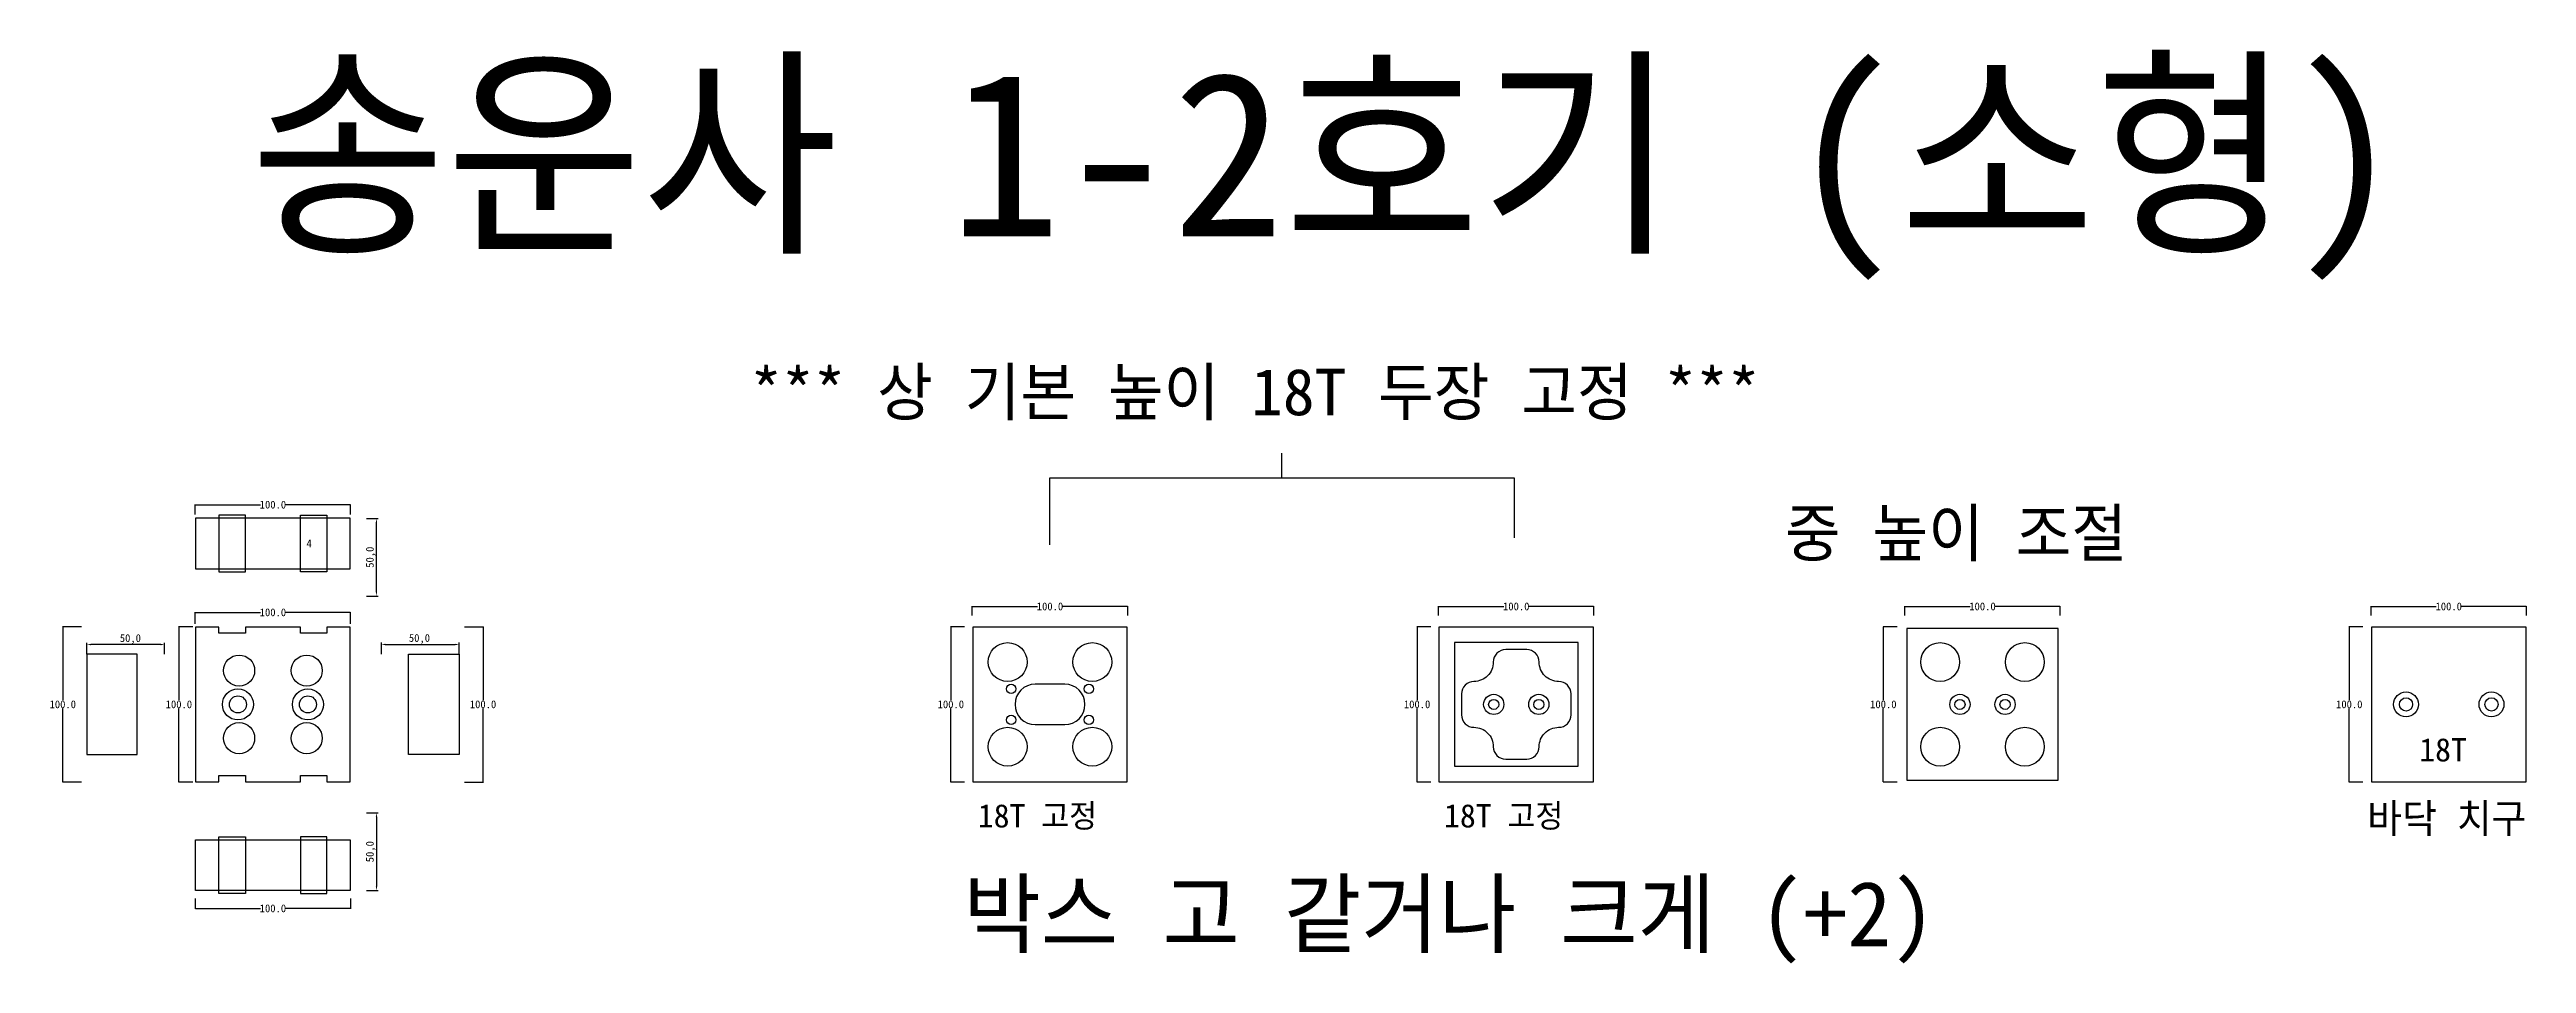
# Model space of a CAD drawing. Header units: millimetres. Extents: x 396 to 1990, y 206 to 794.
import ezdxf

# ---------------------------------------------------------------- set-up
doc = ezdxf.new("R2010")
doc.units = ezdxf.units.MM
for name, color, linetype in [('TEXT', 7, 'Continuous'), ('볼트 구멍', 7, 'Continuous'), ('치구', 7, 'Continuous'), ('치수', 7, 'Continuous')]:
    doc.layers.add(name, color=color, linetype=linetype)
doc.dimstyles.new('ISO-25', dxfattribs={"dimtxt": 2.5, "dimasz": 2.5, "dimexe": 1.25, "dimexo": 0.625, "dimtad": 1, "dimtxsty": 'Standard', "dimcen": 2.5, "dimadec": 0, "dimazin": 0, "dimtfac": 1, "dimtmove": 0, "dimatfit": 3, "dimfxl": 0, "dimarcsym": 0})
doc.dimstyles.get("Standard").update_dxf_attribs({"dimtxt": 7, "dimasz": 0.18, "dimexe": 0.18, "dimexo": 0.0625, "dimgap": 0.09, "dimtad": 0, "dimtih": 1, "dimtoh": 1, "dimdec": 1, "dimzin": 0, "dimdsep": 46, "dimtxsty": 'Standard', "dimcen": 0.09, "dimadec": 0, "dimazin": 0, "dimtfac": 1, "dimtdec": 1, "dimtofl": 0, "dimtmove": 0, "dimatfit": 3, "dimfxl": 0, "dimtolj": 1, "dimtzin": 0, "dimarcsym": 0})

# ---------------------------------------------------------------- blocks, each defined once
blk = doc.blocks.new('*D24')
at = {"layer": 'Defpoints', "color": 0}
for p in [(416.6, 422.4), (404.5, 322.4), (416.6, 322.4)]:
    blk.add_point(p, dxfattribs=at)
at = {"layer": '치수', "color": 0, "lineweight": -2}
for p, q in [((416.5, 422.4), (404.3, 422.4)), ((404.5, 422.2), (404.5, 375)), ((404.5, 322.6), (404.5, 369.8)), ((416.5, 322.4), (404.3, 322.4))]:
    blk.add_line(p, q, dxfattribs=at)
at = {"layer": '치수', "color": 0}
for points in [[(404.5, 422.2), (404.5, 422.2), (404.5, 422.4)], [(404.5, 322.6), (404.5, 322.6), (404.5, 322.4)]]:
    blk.add_solid(points, dxfattribs=at)
at = {"layer": '치수', "color": 0, "insert": (404.5, 372.4), "char_height": 5, "attachment_point": 5}
blk.add_mtext('\\A1;100.0', dxfattribs=at)
blk = doc.blocks.new('*D25')
at = {"layer": 'Defpoints', "color": 0}
for p in [(1584.8, 422.4), (1575.9, 322.4), (1584.8, 322.4)]:
    blk.add_point(p, dxfattribs=at)
at = {"layer": '치수', "color": 0, "lineweight": -2}
for p, q in [((1584.8, 422.4), (1575.7, 422.4)), ((1575.9, 422.2), (1575.9, 375)), ((1575.9, 322.6), (1575.9, 369.8)), ((1584.8, 322.4), (1575.7, 322.4))]:
    blk.add_line(p, q, dxfattribs=at)
at = {"layer": '치수', "color": 0}
for points in [[(1575.9, 422.2), (1575.9, 422.2), (1575.9, 422.4)], [(1575.9, 322.6), (1575.9, 322.6), (1575.9, 322.4)]]:
    blk.add_solid(points, dxfattribs=at)
at = {"layer": '치수', "color": 0, "insert": (1575.9, 372.4), "char_height": 5, "attachment_point": 5}
blk.add_mtext('\\A1;100.0', dxfattribs=at)
blk = doc.blocks.new('*D26')
at = {"layer": 'Defpoints', "color": 0}
for p in [(1284.8, 422.4), (1275.9, 322.4), (1284.8, 322.4)]:
    blk.add_point(p, dxfattribs=at)
at = {"layer": '치수', "color": 0, "lineweight": -2}
for p, q in [((1284.8, 422.4), (1275.7, 422.4)), ((1275.9, 422.2), (1275.9, 375)), ((1275.9, 322.6), (1275.9, 369.8)), ((1284.8, 322.4), (1275.7, 322.4))]:
    blk.add_line(p, q, dxfattribs=at)
at = {"layer": '치수', "color": 0}
for points in [[(1275.9, 422.2), (1275.9, 422.2), (1275.9, 422.4)], [(1275.9, 322.6), (1275.9, 322.6), (1275.9, 322.4)]]:
    blk.add_solid(points, dxfattribs=at)
at = {"layer": '치수', "color": 0, "insert": (1275.9, 372.4), "char_height": 5, "attachment_point": 5}
blk.add_mtext('\\A1;100.0', dxfattribs=at)
blk = doc.blocks.new('*D27')
at = {"layer": 'Defpoints', "color": 0}
for p in [(1284.8, 422.4), (1275.9, 322.4), (1284.8, 322.4)]:
    blk.add_point(p, dxfattribs=at)
at = {"layer": '치수', "color": 0, "lineweight": -2}
for p, q in [((1284.8, 422.4), (1275.7, 422.4)), ((1275.9, 422.2), (1275.9, 375)), ((1275.9, 322.6), (1275.9, 369.8)), ((1284.8, 322.4), (1275.7, 322.4))]:
    blk.add_line(p, q, dxfattribs=at)
at = {"layer": '치수', "color": 0}
for points in [[(1275.9, 422.2), (1275.9, 422.2), (1275.9, 422.4)], [(1275.9, 322.6), (1275.9, 322.6), (1275.9, 322.4)]]:
    blk.add_solid(points, dxfattribs=at)
at = {"layer": '치수', "color": 0, "insert": (1275.9, 372.4), "char_height": 5, "attachment_point": 5}
blk.add_mtext('\\A1;100.0', dxfattribs=at)
blk = doc.blocks.new('*D28')
at = {"layer": 'Defpoints', "color": 0}
for p in [(1884.6, 422.4), (1875.7, 322.4), (1884.6, 322.4)]:
    blk.add_point(p, dxfattribs=at)
at = {"layer": '치수', "color": 0, "lineweight": -2}
for p, q in [((1884.5, 422.4), (1875.5, 422.4)), ((1875.7, 422.2), (1875.7, 375)), ((1875.7, 322.6), (1875.7, 369.8)), ((1884.5, 322.4), (1875.5, 322.4))]:
    blk.add_line(p, q, dxfattribs=at)
at = {"layer": '치수', "color": 0}
for points in [[(1875.6, 422.2), (1875.7, 422.2), (1875.7, 422.4)], [(1875.6, 322.6), (1875.7, 322.6), (1875.7, 322.4)]]:
    blk.add_solid(points, dxfattribs=at)
at = {"layer": '치수', "color": 0, "insert": (1875.7, 372.4), "char_height": 5, "attachment_point": 5}
blk.add_mtext('\\A1;100.0', dxfattribs=at)
blk = doc.blocks.new('*D29')
at = {"layer": 'Defpoints', "color": 0}
for p in [(488.3, 422.4), (479.2, 322.4), (488.3, 322.4)]:
    blk.add_point(p, dxfattribs=at)
at = {"layer": '치수', "color": 0, "lineweight": -2}
for p, q in [((488.2, 422.4), (479, 422.4)), ((479.2, 422.2), (479.2, 375)), ((479.2, 322.6), (479.2, 369.8)), ((488.2, 322.4), (479, 322.4))]:
    blk.add_line(p, q, dxfattribs=at)
at = {"layer": '치수', "color": 0}
for points in [[(479.2, 422.2), (479.2, 422.2), (479.2, 422.4)], [(479.2, 322.6), (479.2, 322.6), (479.2, 322.4)]]:
    blk.add_solid(points, dxfattribs=at)
at = {"layer": '치수', "color": 0, "insert": (479.2, 372.4), "char_height": 5, "attachment_point": 5}
blk.add_mtext('\\A1;100.0', dxfattribs=at)
blk = doc.blocks.new('*D30')
at = {"layer": 'Defpoints', "color": 0}
for p in [(984.8, 422.4), (975.9, 322.4), (984.8, 322.4)]:
    blk.add_point(p, dxfattribs=at)
at = {"layer": '치수', "color": 0, "lineweight": -2}
for p, q in [((984.8, 422.4), (975.7, 422.4)), ((975.9, 422.2), (975.9, 375)), ((975.9, 322.6), (975.9, 369.8)), ((984.8, 322.4), (975.7, 322.4))]:
    blk.add_line(p, q, dxfattribs=at)
at = {"layer": '치수', "color": 0}
for points in [[(975.9, 422.2), (975.9, 422.2), (975.9, 422.4)], [(975.9, 322.6), (975.9, 322.6), (975.9, 322.4)]]:
    blk.add_solid(points, dxfattribs=at)
at = {"layer": '치수', "color": 0, "insert": (975.9, 372.4), "char_height": 5, "attachment_point": 5}
blk.add_mtext('\\A1;100.0', dxfattribs=at)
blk = doc.blocks.new('*D31')
at = {"layer": 'Defpoints', "color": 0}
for p in [(984.8, 422.4), (975.9, 322.4), (984.8, 322.4)]:
    blk.add_point(p, dxfattribs=at)
at = {"layer": '치수', "color": 0, "lineweight": -2}
for p, q in [((984.8, 422.4), (975.7, 422.4)), ((975.9, 422.2), (975.9, 375)), ((975.9, 322.6), (975.9, 369.8)), ((984.8, 322.4), (975.7, 322.4))]:
    blk.add_line(p, q, dxfattribs=at)
at = {"layer": '치수', "color": 0}
for points in [[(975.9, 422.2), (975.9, 422.2), (975.9, 422.4)], [(975.9, 322.6), (975.9, 322.6), (975.9, 322.4)]]:
    blk.add_solid(points, dxfattribs=at)
at = {"layer": '치수', "color": 0, "insert": (975.9, 372.4), "char_height": 5, "attachment_point": 5}
blk.add_mtext('\\A1;100.0', dxfattribs=at)
blk = doc.blocks.new('*D32')
at = {"layer": 'Defpoints', "color": 0}
for p in [(662.9, 422.4), (662.9, 322.4), (674.9, 322.4)]:
    blk.add_point(p, dxfattribs=at)
at = {"layer": '치수', "color": 0, "lineweight": -2}
for p, q in [((662.9, 422.4), (675.1, 422.4)), ((674.9, 422.2), (674.9, 375)), ((674.9, 322.6), (674.9, 369.8)), ((662.9, 322.4), (675.1, 322.4))]:
    blk.add_line(p, q, dxfattribs=at)
at = {"layer": '치수', "color": 0}
for points in [[(674.9, 422.2), (675, 422.2), (674.9, 422.4)], [(674.9, 322.6), (675, 322.6), (674.9, 322.4)]]:
    blk.add_solid(points, dxfattribs=at)
at = {"layer": '치수', "color": 0, "insert": (674.9, 372.4), "char_height": 5, "attachment_point": 5}
blk.add_mtext('\\A1;100.0', dxfattribs=at)
blk = doc.blocks.new('*D33')
at = {"layer": 'Defpoints', "color": 0}
for p in [(489.7, 247.5), (589.7, 247.5), (589.7, 241.1)]:
    blk.add_point(p, dxfattribs=at)
at = {"layer": '치수', "color": 0, "lineweight": -2}
for p, q in [((489.7, 247.4), (489.7, 240.9)), ((489.9, 241.1), (531.7, 241.1)), ((589.5, 241.1), (547.7, 241.1)), ((589.7, 247.4), (589.7, 240.9))]:
    blk.add_line(p, q, dxfattribs=at)
at = {"layer": '치수', "color": 0}
for points in [[(489.9, 241.1), (489.9, 241.1), (489.7, 241.1)], [(589.5, 241.1), (589.5, 241.1), (589.7, 241.1)]]:
    blk.add_solid(points, dxfattribs=at)
at = {"layer": '치수', "color": 0, "insert": (539.7, 241.1), "char_height": 5, "attachment_point": 5}
blk.add_mtext('\\A1;100.0', dxfattribs=at)
blk = doc.blocks.new('*D34')
at = {"layer": 'Defpoints', "color": 0}
for p in [(599.4, 302.6), (599.4, 252.6), (606.3, 252.6)]:
    blk.add_point(p, dxfattribs=at)
at = {"layer": '치수', "color": 0, "lineweight": -2}
for p, q in [((600, 302.6), (607.5, 302.6)), ((606.3, 300.1), (606.3, 255.1)), ((600, 252.6), (607.5, 252.6))]:
    blk.add_line(p, q, dxfattribs=at)
at = {"layer": '치수', "color": 0}
for points in [[(605.9, 300.1), (606.7, 300.1), (606.3, 302.6)], [(605.9, 255.1), (606.7, 255.1), (606.3, 252.6)]]:
    blk.add_solid(points, dxfattribs=at)
at = {"layer": '치수', "color": 0, "insert": (602.7, 277.6), "char_height": 5, "attachment_point": 5, "rotation": 90}
blk.add_mtext('50,0', dxfattribs=at)
blk = doc.blocks.new('*D35')
at = {"layer": 'Defpoints', "color": 0}
for p in [(420, 410.9), (420, 404.2), (470, 404.1)]:
    blk.add_point(p, dxfattribs=at)
at = {"layer": '치수', "color": 0, "lineweight": -2}
for p, q in [((420, 404.8), (420, 412.1)), ((467.5, 410.9), (422.5, 410.9)), ((470, 404.7), (470, 412.1))]:
    blk.add_line(p, q, dxfattribs=at)
at = {"layer": '치수', "color": 0}
for points in [[(422.5, 411.3), (422.5, 410.4), (420, 410.9)], [(467.5, 411.3), (467.5, 410.4), (470, 410.9)]]:
    blk.add_solid(points, dxfattribs=at)
at = {"layer": '치수', "color": 0, "insert": (448, 414.4), "char_height": 5, "attachment_point": 5}
blk.add_mtext('50,0', dxfattribs=at)
blk = doc.blocks.new('*D36')
at = {"layer": 'Defpoints', "color": 0}
for p in [(609.5, 404.2), (659.5, 411), (659.5, 404.2)]:
    blk.add_point(p, dxfattribs=at)
at = {"layer": '치수', "color": 0, "lineweight": -2}
for p, q in [((609.5, 404.8), (609.5, 412.2)), ((612, 411), (657, 411)), ((659.5, 404.8), (659.5, 412.2))]:
    blk.add_line(p, q, dxfattribs=at)
at = {"layer": '치수', "color": 0}
for points in [[(612, 411.4), (612, 410.5), (609.5, 411)], [(657, 411.4), (657, 410.5), (659.5, 411)]]:
    blk.add_solid(points, dxfattribs=at)
at = {"layer": '치수', "color": 0, "insert": (634, 414.5), "char_height": 5, "attachment_point": 5}
blk.add_mtext('50,0', dxfattribs=at)
blk = doc.blocks.new('*D37')
at = {"layer": 'Defpoints', "color": 0}
for p in [(1989.7, 435.4), (1889.7, 429.5), (1989.7, 429.5)]:
    blk.add_point(p, dxfattribs=at)
at = {"layer": '치수', "color": 0, "lineweight": -2}
for p, q in [((1889.7, 429.5), (1889.7, 435.5)), ((1889.9, 435.4), (1931.7, 435.4)), ((1989.5, 435.4), (1947.7, 435.4)), ((1989.7, 429.5), (1989.7, 435.5))]:
    blk.add_line(p, q, dxfattribs=at)
at = {"layer": '치수', "color": 0}
for points in [[(1889.9, 435.4), (1889.9, 435.3), (1889.7, 435.4)], [(1989.5, 435.4), (1989.5, 435.3), (1989.7, 435.4)]]:
    blk.add_solid(points, dxfattribs=at)
at = {"layer": '치수', "color": 0, "insert": (1939.7, 435.4), "char_height": 5, "attachment_point": 5}
blk.add_mtext('\\A1;100.0', dxfattribs=at)
blk = doc.blocks.new('*D38')
at = {"layer": 'Defpoints', "color": 0}
for p in [(599.4, 492.1), (606.3, 492.1), (599.4, 442.1)]:
    blk.add_point(p, dxfattribs=at)
at = {"layer": '치수', "color": 0, "lineweight": -2}
for p, q in [((600, 492.1), (607.5, 492.1)), ((606.3, 444.6), (606.3, 489.6)), ((600, 442.1), (607.5, 442.1))]:
    blk.add_line(p, q, dxfattribs=at)
at = {"layer": '치수', "color": 0}
for points in [[(605.9, 489.6), (606.7, 489.6), (606.3, 492.1)], [(605.9, 444.6), (606.7, 444.6), (606.3, 442.1)]]:
    blk.add_solid(points, dxfattribs=at)
at = {"layer": '치수', "color": 0, "insert": (602.7, 467.1), "char_height": 5, "attachment_point": 5, "rotation": 90}
blk.add_mtext('50,0', dxfattribs=at)
blk = doc.blocks.new('*D39')
at = {"layer": 'Defpoints', "color": 0}
for p in [(489.7, 494.6), (589.7, 500.9), (589.7, 494.6)]:
    blk.add_point(p, dxfattribs=at)
at = {"layer": '치수', "color": 0, "lineweight": -2}
for p, q in [((489.7, 494.6), (489.7, 501.1)), ((489.9, 500.9), (531.7, 500.9)), ((589.5, 500.9), (547.7, 500.9)), ((589.7, 494.6), (589.7, 501.1))]:
    blk.add_line(p, q, dxfattribs=at)
at = {"layer": '치수', "color": 0}
for points in [[(489.9, 501), (489.9, 500.9), (489.7, 500.9)], [(589.5, 501), (589.5, 500.9), (589.7, 500.9)]]:
    blk.add_solid(points, dxfattribs=at)
at = {"layer": '치수', "color": 0, "insert": (539.7, 500.9), "char_height": 5, "attachment_point": 5}
blk.add_mtext('\\A1;100.0', dxfattribs=at)
blk = doc.blocks.new('*D40')
at = {"layer": 'Defpoints', "color": 0}
for p in [(589.7, 431.6), (489.7, 424.2), (589.7, 424.2)]:
    blk.add_point(p, dxfattribs=at)
at = {"layer": '치수', "color": 0, "lineweight": -2}
for p, q in [((489.7, 424.3), (489.7, 431.8)), ((489.9, 431.6), (531.7, 431.6)), ((589.5, 431.6), (547.7, 431.6)), ((589.7, 424.3), (589.7, 431.8))]:
    blk.add_line(p, q, dxfattribs=at)
at = {"layer": '치수', "color": 0}
for points in [[(489.9, 431.6), (489.9, 431.6), (489.7, 431.6)], [(589.5, 431.6), (589.5, 431.6), (589.7, 431.6)]]:
    blk.add_solid(points, dxfattribs=at)
at = {"layer": '치수', "color": 0, "insert": (539.7, 431.6), "char_height": 5, "attachment_point": 5}
blk.add_mtext('\\A1;100.0', dxfattribs=at)
blk = doc.blocks.new('*D41')
at = {"layer": 'Defpoints', "color": 0}
for p in [(1089.7, 435.4), (989.7, 429.5), (1089.7, 429.5)]:
    blk.add_point(p, dxfattribs=at)
at = {"layer": '치수', "color": 0, "lineweight": -2}
for p, q in [((989.7, 429.5), (989.7, 435.5)), ((989.9, 435.4), (1031.7, 435.4)), ((1089.5, 435.4), (1047.7, 435.4)), ((1089.7, 429.5), (1089.7, 435.5))]:
    blk.add_line(p, q, dxfattribs=at)
at = {"layer": '치수', "color": 0}
for points in [[(989.9, 435.4), (989.9, 435.3), (989.7, 435.4)], [(1089.5, 435.4), (1089.5, 435.3), (1089.7, 435.4)]]:
    blk.add_solid(points, dxfattribs=at)
at = {"layer": '치수', "color": 0, "insert": (1039.7, 435.4), "char_height": 5, "attachment_point": 5}
blk.add_mtext('\\A1;100.0', dxfattribs=at)
blk = doc.blocks.new('*D42')
at = {"layer": 'Defpoints', "color": 0}
for p in [(1089.7, 435.4), (989.7, 429.5), (1089.7, 429.5)]:
    blk.add_point(p, dxfattribs=at)
at = {"layer": '치수', "color": 0, "lineweight": -2}
for p, q in [((989.7, 429.5), (989.7, 435.5)), ((989.9, 435.4), (1031.7, 435.4)), ((1089.5, 435.4), (1047.7, 435.4)), ((1089.7, 429.5), (1089.7, 435.5))]:
    blk.add_line(p, q, dxfattribs=at)
at = {"layer": '치수', "color": 0}
for points in [[(989.9, 435.4), (989.9, 435.3), (989.7, 435.4)], [(1089.5, 435.4), (1089.5, 435.3), (1089.7, 435.4)]]:
    blk.add_solid(points, dxfattribs=at)
at = {"layer": '치수', "color": 0, "insert": (1039.7, 435.4), "char_height": 5, "attachment_point": 5}
blk.add_mtext('\\A1;100.0', dxfattribs=at)
blk = doc.blocks.new('*D43')
at = {"layer": 'Defpoints', "color": 0}
for p in [(1389.7, 435.4), (1289.7, 429.5), (1389.7, 429.5)]:
    blk.add_point(p, dxfattribs=at)
at = {"layer": '치수', "color": 0, "lineweight": -2}
for p, q in [((1289.7, 429.5), (1289.7, 435.5)), ((1289.9, 435.4), (1331.7, 435.4)), ((1389.5, 435.4), (1347.7, 435.4)), ((1389.7, 429.5), (1389.7, 435.5))]:
    blk.add_line(p, q, dxfattribs=at)
at = {"layer": '치수', "color": 0}
for points in [[(1289.9, 435.4), (1289.9, 435.3), (1289.7, 435.4)], [(1389.5, 435.4), (1389.5, 435.3), (1389.7, 435.4)]]:
    blk.add_solid(points, dxfattribs=at)
at = {"layer": '치수', "color": 0, "insert": (1339.7, 435.4), "char_height": 5, "attachment_point": 5}
blk.add_mtext('\\A1;100.0', dxfattribs=at)
blk = doc.blocks.new('*D44')
at = {"layer": 'Defpoints', "color": 0}
for p in [(1389.7, 435.4), (1289.7, 429.5), (1389.7, 429.5)]:
    blk.add_point(p, dxfattribs=at)
at = {"layer": '치수', "color": 0, "lineweight": -2}
for p, q in [((1289.7, 429.5), (1289.7, 435.5)), ((1289.9, 435.4), (1331.7, 435.4)), ((1389.5, 435.4), (1347.7, 435.4)), ((1389.7, 429.5), (1389.7, 435.5))]:
    blk.add_line(p, q, dxfattribs=at)
at = {"layer": '치수', "color": 0}
for points in [[(1289.9, 435.4), (1289.9, 435.3), (1289.7, 435.4)], [(1389.5, 435.4), (1389.5, 435.3), (1389.7, 435.4)]]:
    blk.add_solid(points, dxfattribs=at)
at = {"layer": '치수', "color": 0, "insert": (1339.7, 435.4), "char_height": 5, "attachment_point": 5}
blk.add_mtext('\\A1;100.0', dxfattribs=at)
blk = doc.blocks.new('*D45')
at = {"layer": 'Defpoints', "color": 0}
for p in [(1689.7, 435.4), (1589.7, 429.5), (1689.7, 429.5)]:
    blk.add_point(p, dxfattribs=at)
at = {"layer": '치수', "color": 0, "lineweight": -2}
for p, q in [((1589.7, 429.5), (1589.7, 435.5)), ((1589.9, 435.4), (1631.7, 435.4)), ((1689.5, 435.4), (1647.7, 435.4)), ((1689.7, 429.5), (1689.7, 435.5))]:
    blk.add_line(p, q, dxfattribs=at)
at = {"layer": '치수', "color": 0}
for points in [[(1589.9, 435.4), (1589.9, 435.3), (1589.7, 435.4)], [(1689.5, 435.4), (1689.5, 435.3), (1689.7, 435.4)]]:
    blk.add_solid(points, dxfattribs=at)
at = {"layer": '치수', "color": 0, "insert": (1639.7, 435.4), "char_height": 5, "attachment_point": 5}
blk.add_mtext('\\A1;100.0', dxfattribs=at)

msp = doc.modelspace()

# ---------------------------------------------------------------- linework, layer by layer
at = {"layer": 'TEXT', "color": 1}
for p, q in [((1188.93, 518.14), (1188.93, 534)), ((1039.55, 518.14), (1338.32, 518.14)), ((1039.55, 475.02), (1039.55, 518.14)), ((1338.32, 518.14), (1338.32, 479.49))]:
    msp.add_line(p, q, dxfattribs=at)
at = {"layer": '볼트 구멍', "color": 3}
msp.add_lwpolyline([(1030.21, 359.38), (1049.21, 359.38, 1), (1049.21, 385.38), (1030.21, 385.38, 1)], format="xyb", close=True, dxfattribs=at)
for centre, radius in [((1014.71, 382.38), 3), ((1064.71, 382.38), 3), ((517.21, 372.38), 5.5), ((562.21, 372.38), 5.5), ((1325.21, 372.38), 3.25), ((1354.21, 372.38), 3.25), ((1625.21, 372.38), 3.25), ((1654.21, 372.38), 3.25), ((1912.21, 372.38), 4.25), ((1967.21, 372.38), 4.25), ((1014.71, 362.38), 3), ((1064.71, 362.38), 3)]:
    msp.add_circle(centre, radius, dxfattribs=at)
at = {"layer": '볼트 구멍', "color": 2}
for centre in [(517.21, 372.38), (562.21, 372.38)]:
    msp.add_circle(centre, 10, dxfattribs=at)
at = {"layer": '볼트 구멍', "color": 6}
for centre, radius in [((1325.21, 372.38), 6.5), ((1354.21, 372.38), 6.5), ((1625.21, 372.38), 6.5), ((1654.21, 372.38), 6.5), ((1912.21, 372.38), 8), ((1967.21, 372.38), 8)]:
    msp.add_circle(centre, radius, dxfattribs=at)
at = {"layer": '치구', "color": 1}
for points in [[(504.96, 457.63), (521.96, 457.63), (521.96, 494.12), (504.96, 494.12)], [(574.46, 457.63), (557.46, 457.63), (557.46, 494.12), (574.46, 494.12)], [(504.96, 287.13), (521.96, 287.13), (521.96, 250.63), (504.96, 250.63)], [(574.46, 287.13), (557.46, 287.13), (557.46, 250.63), (574.46, 250.63)]]:
    msp.add_lwpolyline(points, close=True, dxfattribs=at)
at = {"layer": '치구'}
for points in [[(489.96, 459.63), (589.46, 459.63), (589.46, 492.13), (489.96, 492.13)], [(489.96, 322.63), (504.96, 322.63), (504.96, 326.63), (521.96, 326.63), (521.96, 322.63), (557.46, 322.63), (557.46, 326.63), (574.46, 326.63), (574.46, 322.63), (589.46, 322.63), (589.46, 422.13), (574.46, 422.13), (574.46, 418.13), (557.46, 418.13), (557.46, 422.13), (521.96, 422.13), (521.96, 418.13), (504.96, 418.13), (504.96, 422.13), (489.96, 422.13)], [(989.96, 422.13), (989.96, 322.63), (1089.46, 322.63), (1089.46, 422.13)], [(1289.96, 422.13), (1289.96, 322.63), (1389.46, 322.63), (1389.46, 422.13)], [(1590.96, 421.13), (1590.96, 323.63), (1688.46, 323.63), (1688.46, 421.13)], [(1889.96, 422.13), (1889.96, 322.63), (1989.46, 322.63), (1989.46, 422.13)], [(452.46, 404.73), (419.96, 404.73), (419.96, 340.03), (452.46, 340.03)], [(626.96, 404.73), (659.46, 404.73), (659.46, 340.03), (626.96, 340.03)], [(1299.96, 412.13), (1299.96, 332.63), (1379.46, 332.63), (1379.46, 412.13)], [(489.96, 285.13), (589.46, 285.13), (589.46, 252.63), (489.96, 252.63)]]:
    msp.add_lwpolyline(points, close=True, dxfattribs=at)
at = {"layer": '치구', "color": 0}
msp.add_lwpolyline([(1304.46, 379.13), (1304.46, 365.63, 0.4142136), (1312.46, 357.63, -0.4142136), (1324.96, 345.13, 0.4142136), (1332.96, 337.13), (1346.46, 337.13, 0.4142136), (1354.46, 345.13, -0.4142136), (1366.96, 357.63, 0.4142136), (1374.96, 365.63), (1374.96, 379.13, 0.4142136), (1366.96, 387.13, -0.4142136), (1354.46, 399.63, 0.4142136), (1346.46, 407.63), (1332.96, 407.63, 0.4142136), (1324.96, 399.63, -0.4142136), (1312.46, 387.13, 0.4142136)], format="xyb", close=True, dxfattribs=at)
for centre, radius in [((517.96, 394.13), 10), ((561.46, 394.13), 10), ((1012.46, 399.63), 12.5), ((1066.96, 399.63), 12.5), ((1612.46, 399.63), 12.5), ((1666.96, 399.63), 12.5), ((517.96, 350.63), 10), ((561.46, 350.63), 10), ((1012.46, 345.13), 12.5), ((1066.96, 345.13), 12.5), ((1612.46, 345.13), 12.5), ((1666.96, 345.13), 12.5)]:
    msp.add_circle(centre, radius, dxfattribs=at)

# ---------------------------------------------------------------- texts
at = {"layer": 'TEXT', "linetype": 'Continuous'}
for s, height, p in [('송운사 1-2호기 (소형)', 105.4688, (524.93, 673.68)), ('바닥 치구', 18.75, (1887.24, 289.64))]:
    msp.add_text(s, height=height, dxfattribs=at).set_placement(p)
at = {"layer": 'TEXT', "color": 1}
for s, height, p in [('*** 상 기본 높이 18T 두장 고정 ***', 30, (846.86, 558.48)), ('중 높이 조절', 30, (1512.57, 467.72)), ('4', 5, (561.28, 473.43)), ('18T', 15, (1920.73, 335.68)), ('18T 고정', 15, (993.27, 293.2)), ('18T 고정', 15, (1293.27, 293.2)), ('박스 고 같거나 크게 (+2)', 41.6667, (984.01, 216.77))]:
    msp.add_text(s, height=height, dxfattribs=at).set_placement(p)

# ---------------------------------------------------------------- dimensions: what is measured, and where the dimension line sits
at = {"layer": '치수', "color": 4}
for base, p1, p2, dimstyle, override, picture, middle in [((589.71, 500.95), (489.71, 494.55), (589.71, 494.55), 'Standard', {"dimtxt": 5}, '*D39', (539.71, 500.95)), ((659.46, 410.95), (609.46, 404.18), (659.46, 404.18), 'ISO-25', {"dimtxt": 5, "dimdec": 1, "dimzin": 0, "dimtdec": 1}, '*D36', (633.96, 410.95)), ((589.71, 241.11), (489.71, 247.51), (589.71, 247.51), 'Standard', {"dimtxt": 5}, '*D33', (539.71, 241.11))]:
    dim = msp.add_linear_dim(base=base, p1=p1, p2=p2, dimstyle=dimstyle, override=override, dxfattribs=at)
    dim.commit()
    dim.dimension.update_dxf_attribs({"geometry": picture, "text_midpoint": middle, "dimtype": 160})
for base, p1, p2, angle, picture, middle in [((606.29, 492.13), (599.39, 442.13), (599.39, 492.13), 90, '*D38', (606.29, 467.13)), ((419.96, 410.85), (469.96, 404.08), (419.96, 404.18), 180, '*D35', (447.96, 410.85)), ((606.29, 252.63), (599.39, 302.63), (599.39, 252.63), 270, '*D34', (606.29, 277.63))]:
    dim = msp.add_linear_dim(base=base, p1=p1, p2=p2, angle=angle, dimstyle='ISO-25', override={"dimtxt": 5, "dimdec": 1, "dimzin": 0, "dimtdec": 1}, dxfattribs=at)
    dim.commit()
    dim.dimension.update_dxf_attribs({"geometry": picture, "text_midpoint": middle, "dimtype": 160})
for base, p1, p2, picture, middle in [((589.71, 431.6), (489.71, 424.2), (589.71, 424.2), '*D40', (539.71, 431.6)), ((1089.71, 435.37), (989.71, 429.48), (1089.71, 429.48), '*D41', (1039.71, 435.37)), ((1089.71, 435.37), (989.71, 429.48), (1089.71, 429.48), '*D42', (1039.71, 435.37)), ((1389.71, 435.37), (1289.71, 429.48), (1389.71, 429.48), '*D43', (1339.71, 435.37)), ((1389.71, 435.37), (1289.71, 429.48), (1389.71, 429.48), '*D44', (1339.71, 435.37)), ((1689.71, 435.37), (1589.71, 429.48), (1689.71, 429.48), '*D45', (1639.71, 435.37)), ((1989.71, 435.37), (1889.71, 429.48), (1989.71, 429.48), '*D37', (1939.71, 435.37))]:
    dim = msp.add_linear_dim(base=base, p1=p1, p2=p2, dimstyle='Standard', override={"dimtxt": 5}, dxfattribs=at)
    dim.commit()
    dim.dimension.update_dxf_attribs({"geometry": picture, "text_midpoint": middle})
for base, p1, p2, picture, middle in [((404.5, 322.38), (416.57, 422.38), (416.57, 322.38), '*D24', (404.5, 372.38)), ((479.18, 322.38), (488.25, 422.38), (488.25, 322.38), '*D29', (479.18, 372.38)), ((674.93, 322.38), (662.86, 422.38), (662.86, 322.38), '*D32', (674.93, 372.38)), ((975.92, 322.38), (984.82, 422.38), (984.82, 322.38), '*D30', (975.92, 372.38)), ((975.92, 322.38), (984.82, 422.38), (984.82, 322.38), '*D31', (975.92, 372.38)), ((1275.92, 322.38), (1284.82, 422.38), (1284.82, 322.38), '*D26', (1275.92, 372.38)), ((1275.92, 322.38), (1284.82, 422.38), (1284.82, 322.38), '*D27', (1275.92, 372.38)), ((1575.92, 322.38), (1584.82, 422.38), (1584.82, 322.38), '*D25', (1575.92, 372.38)), ((1875.67, 322.38), (1884.57, 422.38), (1884.57, 322.38), '*D28', (1875.67, 372.38))]:
    dim = msp.add_linear_dim(base=base, p1=p1, p2=p2, angle=90, dimstyle='Standard', override={"dimtxt": 5}, dxfattribs=at)
    dim.commit()
    dim.dimension.update_dxf_attribs({"geometry": picture, "text_midpoint": middle})

doc.saveas('drawing.dxf')
